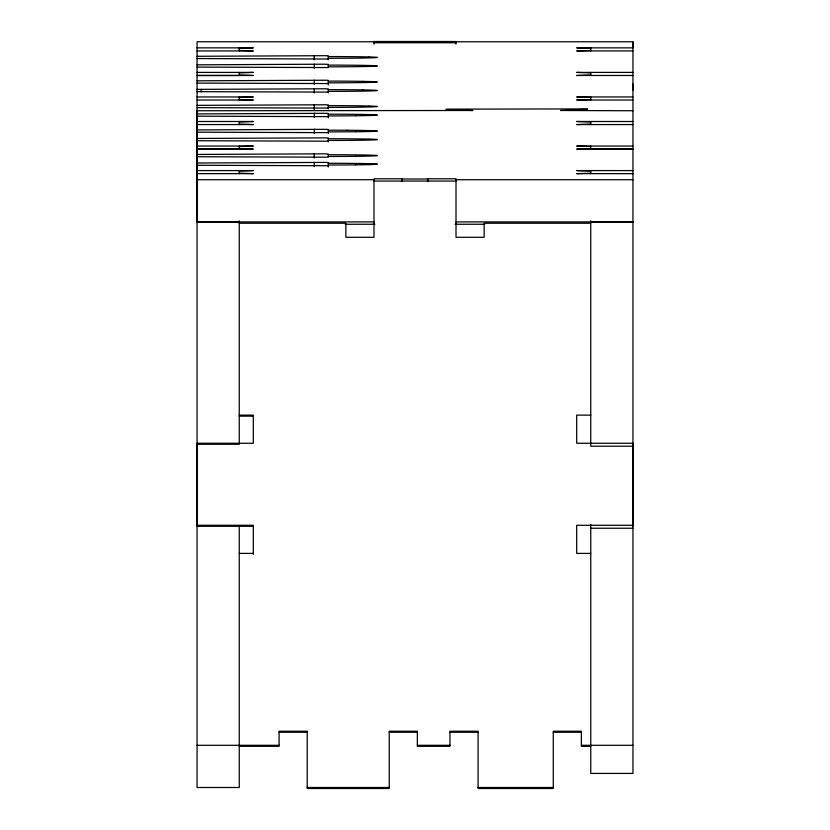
<?xml version="1.0" encoding="UTF-8"?>
<svg xmlns="http://www.w3.org/2000/svg" width="830" height="830" viewBox="0 0 830 830"><rect width="100%" height="100%" fill="white"/><g stroke="black" fill="none" stroke-linecap="round" stroke-linejoin="round"><path stroke-width="1.25" d="M632.948 90.045L632.948 83.944M456.012 41.77L632.948 41.77L632.948 47.87L576.705 47.87L590.763 48.358M632.937 526.293L632.948 444.278M472.644 110.546L445.918 109.155L579.931 108.927L587.661 109.155L560.748 110.494L632.948 110.753M472.83 110.494L197.052 110.753L197.052 221.911L373.988 221.911M328.286 116.646L197.052 116.19M328.286 132.644L197.052 132.188M328.286 141.193L197.052 140.737M328.286 165.73L197.052 165.274M328.296 59.013L197.063 58.556M328.296 83.56L197.063 83.104M328.296 92.109L197.063 91.653M328.296 108.108L197.063 107.651M560.748 110.494L561.308 110.432M355.645 131.763L328.286 131.908M328.296 59.729L328.296 55.828L326.003 55.693L197.063 56.284M197.063 67.106L328.296 67.562L328.296 64.367L324.177 64.201L197.063 64.823M328.296 84.826L328.296 80.375L326.003 80.24L197.063 80.821M197.063 89.37L326.003 88.779L328.296 88.914L328.296 92.815M328.296 108.813L328.296 104.912L326.003 104.777L197.063 105.369M328.286 117.912L328.286 113.461L326.003 113.326L197.052 113.918M328.286 133.35L328.286 129.459L326.003 129.324L197.052 129.916M197.052 156.735L328.286 157.192L328.286 153.996L324.188 153.82L197.052 154.453M328.286 166.996L328.286 162.545L326.003 162.41L197.052 163.002M373.998 41.77L197.063 41.77L197.063 787.494L239.248 787.494L239.248 525.805M373.998 42.745L456.012 42.745M197.063 47.86L253.306 47.87L239.248 48.358M239.248 50.443L253.306 50.931L197.063 50.941M590.763 50.443L576.705 50.931L632.948 50.931M197.063 72.407L253.306 72.407L239.248 72.905M632.948 72.407L576.705 72.407L590.763 72.905M239.248 74.991L253.306 75.478L197.063 75.489L239.248 75.489L239.248 72.418M590.763 74.991L576.705 75.478L632.948 75.478M197.063 96.965L253.306 96.954L239.248 97.442M632.948 96.954L576.705 96.954L590.763 97.442M239.248 99.527L253.306 100.025L197.063 100.025M590.763 99.527L576.705 100.025L632.948 100.025M197.052 121.491L253.295 121.491L239.237 121.989M632.948 121.512L576.694 121.491L590.753 121.989M239.237 124.075L253.295 124.562L197.052 124.562M590.753 124.075L576.694 124.562L632.948 124.573M197.052 138.454L326.003 137.863L328.286 137.998L328.286 141.899M197.052 146.038L253.295 146.038L239.237 146.526M632.948 146.049L576.694 146.038L590.753 146.526M239.237 148.612L253.295 149.11L197.052 149.11M590.753 148.612L576.694 149.11L632.937 149.11M197.063 149.12L239.248 149.12L239.248 146.049M632.948 149.12L590.763 149.12L590.763 146.049M197.052 170.586L253.295 170.586L239.237 171.073M632.948 170.596L576.694 170.586L590.753 171.073M239.237 173.159L253.295 173.646L197.052 173.646M590.753 173.159L576.694 173.646L632.948 173.667M402.104 179.021L427.886 179.021M197.052 179.726L373.988 179.726M456.002 179.726L632.937 179.726M373.998 181.054L456.012 181.054M456.002 221.911L632.937 221.911M197.063 221.932L239.248 221.932M590.763 221.932L632.948 221.932M239.248 223.239L345.871 223.239L345.871 237.297L373.998 237.297L373.988 178.782L402.104 178.782L402.104 181.583M590.763 223.239L484.139 223.239L484.139 237.297L456.012 237.297L456.002 178.782L427.886 178.782L427.886 181.583M345.218 224.256L374.942 224.256M455.068 224.256L484.793 224.256M239.248 415.135L253.306 415.135L253.306 443.262L197.063 443.262M590.763 415.135L576.705 415.135L576.705 443.262L632.948 443.262M239.248 416.152L253.306 416.152M632.948 446.208L590.763 446.208L590.753 220.811M197.063 525.276L253.306 525.276L253.306 554.419M632.948 525.276L576.705 525.276L576.705 553.403L590.763 553.403M253.306 526.293L197.063 526.293L197.063 444.278L239.248 444.278L239.248 220.811M590.763 528.233L632.948 528.233M239.248 553.403L253.306 553.403M279.077 732.257L307.204 732.257M389.218 732.257L417.345 732.257M449.943 732.257L478.07 732.257M553.257 732.257L581.384 732.257M197.063 745.299L279.088 745.299M417.345 745.299L449.943 745.299M581.384 745.299L632.948 745.299M239.248 746.315L279.088 746.315L279.088 731.24L307.204 731.24L307.204 788.5L389.229 788.5L389.229 731.24L417.345 731.24L417.345 746.315L449.953 746.315L449.943 731.24L478.07 731.24L478.07 788.5L553.268 788.5L553.268 731.24L581.384 731.24L581.384 746.315L590.763 746.315M307.204 787.483L389.229 787.483M478.07 787.483L553.268 787.483M363.094 81.361L373.759 81.641M363.094 89.899L369.215 90.034A49.219 0.861 0 0 1 369.246 90.989A49.063 0.851 0 0 1 328.327 91.373M632.948 41.77L632.948 773.425L590.763 773.425L590.763 524.394M590.763 47.87L590.763 50.931M590.763 72.418L590.763 75.478M590.763 96.965L590.763 100.025M590.763 121.512L590.763 124.573M590.763 170.596L590.763 173.667M456.012 44.052L456.012 41.5L373.988 41.5L373.988 44.052M314.238 55.579L314.238 59.802M314.238 64.128L314.238 68.34M314.238 80.126L314.238 84.338M314.238 88.665L314.238 92.887M314.238 104.663L314.238 109.757M314.228 113.212L314.228 117.424M314.228 129.21L314.228 133.423M314.228 153.757L314.228 157.97M314.228 162.296L314.228 166.519M239.248 47.86L239.248 50.941M239.248 96.965L239.248 100.025M239.248 121.512L239.248 124.573M239.248 170.596L239.248 173.667M201.088 89.36L201.088 91.84M355.665 115.764A49.395 0.872 0 0 1 328.286 115.91M328.286 114.187A49.126 0.861 0 0 1 377.463 115.048A48.846 0.851 0 0 1 369.163 115.526A48.939 0.851 0 0 1 355.697 115.764M328.286 130.186A49.395 0.861 0 0 1 347.148 130.258M328.286 140.446A49.126 0.851 0 0 0 377.463 139.596A48.846 0.851 0 0 0 369.257 139.118M328.286 138.734A49.395 0.861 0 0 1 347.096 138.807A48.939 0.851 0 0 1 369.101 139.118M355.665 156.31A49.395 0.872 0 0 1 328.286 156.455M328.286 154.733A49.126 0.861 0 0 1 377.463 155.594A48.846 0.851 0 0 1 369.226 156.071A48.939 0.851 0 0 1 355.697 156.31M355.665 164.848A49.395 0.861 0 0 1 328.286 164.994M328.286 163.282A49.126 0.861 0 0 1 377.463 164.132A48.846 0.851 0 0 1 369.163 164.61M369.329 164.62A48.939 0.851 0 0 1 355.769 164.859M355.728 131.763A49.24 0.861 0 0 0 377.536 131.047A48.846 0.851 0 0 0 369.184 130.569M347.033 130.258A48.939 0.851 0 0 1 369.08 130.58M369.143 56.948A49.271 0.861 0 0 1 371.716 57.83A49.271 0.861 0 0 1 328.203 58.287M328.296 56.565A48.908 0.851 0 0 1 368.977 56.938M328.296 66.825A49.302 0.861 0 0 0 363.125 66.576L369.215 66.442A49.219 0.861 0 0 0 369.226 65.487M328.296 65.114A48.908 0.851 0 0 1 368.956 65.487M369.143 82.44A49.074 0.851 0 0 1 328.327 82.824M328.296 81.112A49.302 0.861 0 0 1 362.98 81.361M328.296 89.65A49.302 0.861 0 0 1 363.001 89.899M328.296 107.371A49.302 0.861 0 0 0 363.094 107.112L369.215 106.987A49.219 0.861 0 0 0 369.236 106.033M328.296 105.649A48.908 0.851 0 0 1 368.977 106.022M373.676 81.641A49.261 0.861 0 0 1 369.371 82.44"/></g></svg>
